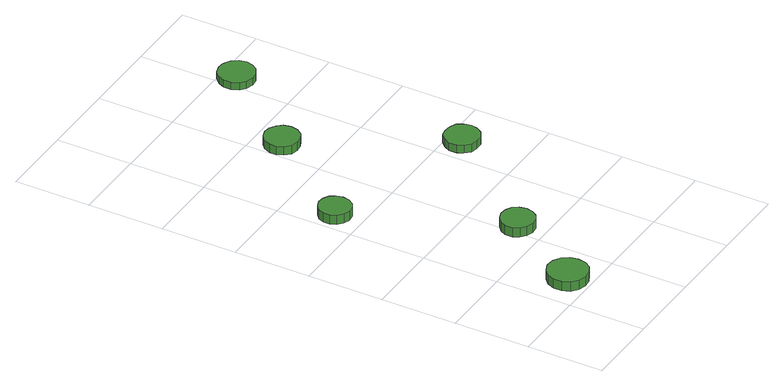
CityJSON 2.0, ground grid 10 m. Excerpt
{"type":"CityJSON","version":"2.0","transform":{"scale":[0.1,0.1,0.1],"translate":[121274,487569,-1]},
"CityObjects":{
"tree1":{"type":"SolitaryVegetationObject","attributes":{"function":"something"},"geometry":[{"type":"MultiSurface","lod":"1","boundaries":[[[0,1,2,3,4,5,6,7,8,9,10,11,12,13,14]],[[15,16,17,18,19,20,21,22,23,24,25,26,27,28,29]],[[0,29,28,1]],[[1,28,27,2]],[[2,27,26,3]],[[3,26,25,4]],[[4,25,24,5]],[[5,24,23,6]],[[6,23,22,7]],[[7,22,21,8]],[[8,21,20,9]],[[9,20,19,10]],[[10,19,18,11]],[[11,18,17,12]],[[12,17,16,13]],[[13,16,15,14]],[[14,15,29,0]]]}]},
"tree2":{"type":"SolitaryVegetationObject","attributes":{"function":"something"},"geometry":[{"type":"MultiSurface","lod":"1","boundaries":[[[30,31,32,33,34,35,36,37,38,39,40,41,42,43,44]],[[45,46,47,48,49,50,51,52,53,54,55,56,57,58,59]],[[30,59,58,31]],[[31,58,57,32]],[[32,57,56,33]],[[33,56,55,34]],[[34,55,54,35]],[[35,54,53,36]],[[36,53,52,37]],[[37,52,51,38]],[[38,51,50,39]],[[39,50,49,40]],[[40,49,48,41]],[[41,48,47,42]],[[42,47,46,43]],[[43,46,45,44]],[[44,45,59,30]]]}]},
"tree3":{"type":"SolitaryVegetationObject","attributes":{"function":"something"},"geometry":[{"type":"MultiSurface","lod":"1","boundaries":[[[60,61,62,63,64,65,66,67,68,69,70,71,72,73,74]],[[75,76,77,78,79,80,81,82,83,84,85,86,87,88,89]],[[60,89,88,61]],[[61,88,87,62]],[[62,87,86,63]],[[63,86,85,64]],[[64,85,84,65]],[[65,84,83,66]],[[66,83,82,67]],[[67,82,81,68]],[[68,81,80,69]],[[69,80,79,70]],[[70,79,78,71]],[[71,78,77,72]],[[72,77,76,73]],[[73,76,75,74]],[[74,75,89,60]]]}]},
"tree4":{"type":"SolitaryVegetationObject","attributes":{"function":"something"},"geometry":[{"type":"MultiSurface","lod":"1","boundaries":[[[90,91,92,93,94,95,96,97,98,99,100,101,102,103,104]],[[105,106,107,108,109,110,111,112,113,114,115,116,117,118,119]],[[90,119,118,91]],[[91,118,117,92]],[[92,117,116,93]],[[93,116,115,94]],[[94,115,114,95]],[[95,114,113,96]],[[96,113,112,97]],[[97,112,111,98]],[[98,111,110,99]],[[99,110,109,100]],[[100,109,108,101]],[[101,108,107,102]],[[102,107,106,103]],[[103,106,105,104]],[[104,105,119,90]]]}]},
"tree5":{"type":"SolitaryVegetationObject","attributes":{"function":"something"},"geometry":[{"type":"MultiSurface","lod":"1","boundaries":[[[120,121,122,123,124,125,126,127,128,129,130,131,132,133,134]],[[135,136,137,138,139,140,141,142,143,144,145,146,147,148,149]],[[120,149,148,121]],[[121,148,147,122]],[[122,147,146,123]],[[123,146,145,124]],[[124,145,144,125]],[[125,144,143,126]],[[126,143,142,127]],[[127,142,141,128]],[[128,141,140,129]],[[129,140,139,130]],[[130,139,138,131]],[[131,138,137,132]],[[132,137,136,133]],[[133,136,135,134]],[[134,135,149,120]]]}]},
"tree6":{"type":"SolitaryVegetationObject","attributes":{"function":"something"},"geometry":[{"type":"MultiSurface","lod":"1","boundaries":[[[150,151,152,153,154,155,156,157,158,159,160,161,162,163,164]],[[165,166,167,168,169,170,171,172,173,174,175,176,177,178,179]],[[150,179,178,151]],[[151,178,177,152]],[[152,177,176,153]],[[153,176,175,154]],[[154,175,174,155]],[[155,174,173,156]],[[156,173,172,157]],[[157,172,171,158]],[[158,171,170,159]],[[159,170,169,160]],[[160,169,168,161]],[[161,168,167,162]],[[162,167,166,163]],[[163,166,165,164]],[[164,165,179,150]]]}]}
},
"vertices":[
[72,30,20],[70,40,20],[64,49,20],[54,55,20],[43,56,20],[33,52,20],[25,45,20],[21,35,20],[21,24,20],[25,14,20],[33,7,20],[43,4,20],[54,5,20],[64,10,20],[70,19,20],[70,19,7],[64,10,7],[54,5,7],[43,4,7],[33,7,7],[25,14,7],[21,24,7],[21,35,7],[25,45,7],[33,52,7],[43,56,7],[54,55,7],[64,49,7],[70,40,7],[72,30,7],
[48,337,19],[46,346,19],[41,353,19],[34,357,19],[25,358,19],[17,355,19],[10,349,19],[7,341,19],[7,333,19],[10,325,19],[17,319,19],[25,316,19],[34,317,19],[41,321,19],[46,328,19],[46,328,6],[41,321,6],[34,317,6],[25,316,6],[17,319,6],[10,325,6],[7,333,6],[7,341,6],[10,349,6],[17,355,6],[25,358,6],[34,357,6],[41,353,6],[46,346,6],[48,337,6],
[135,136,19],[133,145,19],[128,153,19],[120,157,19],[111,158,19],[102,155,19],[95,149,19],[91,141,19],[91,131,19],[95,123,19],[102,117,19],[111,114,19],[120,115,19],[128,120,19],[133,127,19],[133,127,6],[128,120,6],[120,115,6],[111,114,6],[102,117,6],[95,123,6],[91,131,6],[91,141,6],[95,149,6],[102,155,6],[111,158,6],[120,157,6],[128,153,6],[133,145,6],[135,136,6],
[147,464,18],[145,474,18],[139,481,18],[131,486,18],[122,487,18],[113,484,18],[106,478,18],[102,469,18],[102,460,18],[106,451,18],[113,444,18],[122,442,18],[131,443,18],[139,447,18],[145,455,18],[145,455,6],[139,447,6],[131,443,6],[122,442,6],[113,444,6],[106,451,6],[102,460,6],[102,469,6],[106,478,6],[113,484,6],[122,487,6],[131,486,6],[139,481,6],[145,474,6],[147,464,6],
[255,280,18],[253,289,18],[248,297,18],[239,301,18],[230,302,18],[221,300,18],[214,293,18],[210,285,18],[210,275,18],[214,267,18],[221,260,18],[230,258,18],[239,258,18],[248,263,18],[253,271,18],[253,271,7],[248,263,7],[239,258,7],[230,258,7],[221,260,7],[214,267,7],[210,275,7],[210,285,7],[214,293,7],[221,300,7],[230,302,7],[239,301,7],[248,297,7],[253,289,7],[255,280,7],
[240,578,17],[238,588,17],[232,596,17],[223,601,17],[214,602,17],[204,599,17],[197,592,17],[193,583,17],[193,573,17],[197,564,17],[204,558,17],[214,555,17],[223,556,17],[232,561,17],[238,569,17],[238,569,7],[232,561,7],[223,556,7],[214,555,7],[204,558,7],[197,564,7],[193,573,7],[193,583,7],[197,592,7],[204,599,7],[214,602,7],[223,601,7],[232,596,7],[238,588,7],[240,578,7]
]}
